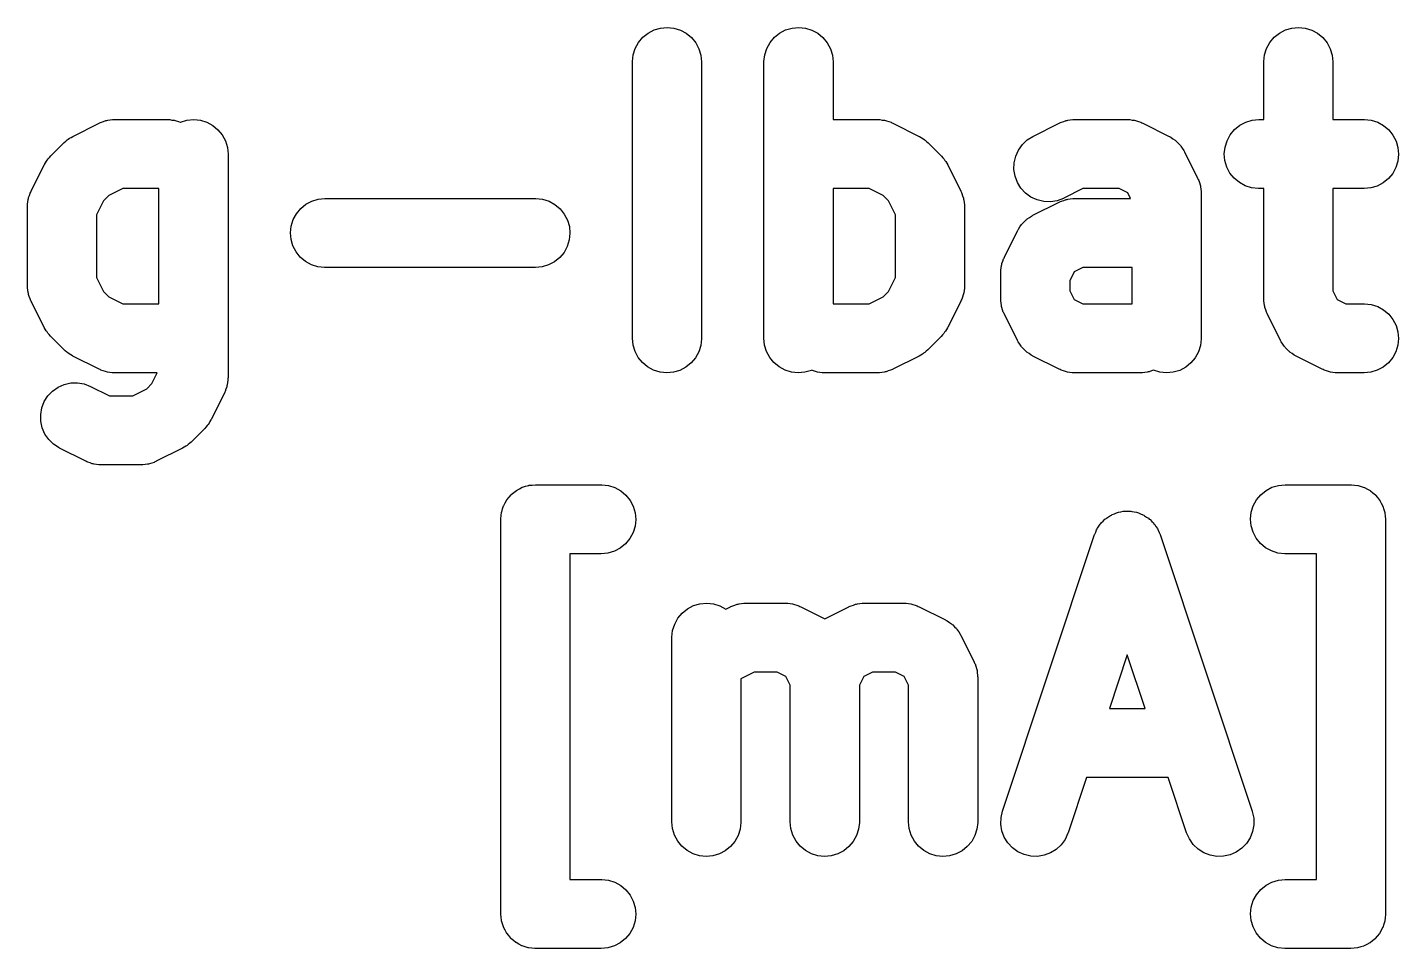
# Model space of a CAD drawing. Extents: x 70.9 to 138.2, y -84.2 to -19.9.
# Drawn here: x 91.88 to 96.844, y -48.036 to -44.702 of the extents above; entities that cross this region are included whole.
import ezdxf

# ---------------------------------------------------------------- set-up
doc = ezdxf.new("R2010")
doc.units = 0
doc.layers.add('BLACK', color=7, linetype='CONTINUOUS')

msp = doc.modelspace()

# ---------------------------------------------------------------- linework, layer by layer
at = {"layer": 'BLACK', "linetype": 'CONTINUOUS'}
for p, q in [((94.1078, -44.7381), (94.1268, -44.7228)), ((94.1268, -44.7228), (94.1484, -44.7115)), ((94.1484, -44.7115), (94.1718, -44.7046)), ((94.1718, -44.7046), (94.1961, -44.7024)), ((94.1961, -44.7024), (94.2204, -44.7049)), ((94.2204, -44.7049), (94.2437, -44.7121)), ((94.2437, -44.7121), (94.2651, -44.7237)), ((94.2651, -44.7237), (94.2839, -44.7393)), ((94.584, -44.7381), (94.603, -44.7228)), ((94.603, -44.7228), (94.6246, -44.7115)), ((94.6246, -44.7115), (94.648, -44.7046)), ((94.648, -44.7046), (94.6723, -44.7024)), ((94.6723, -44.7024), (94.6966, -44.7049)), ((94.6966, -44.7049), (94.7199, -44.7121)), ((94.7199, -44.7121), (94.7413, -44.7237)), ((94.7413, -44.7237), (94.7601, -44.7393)), ((96.3935, -44.7381), (96.4125, -44.7228)), ((96.4125, -44.7228), (96.4341, -44.7115)), ((96.4341, -44.7115), (96.4575, -44.7046)), ((96.4575, -44.7046), (96.4818, -44.7024)), ((96.4818, -44.7024), (96.5061, -44.7049)), ((96.5061, -44.7049), (96.5294, -44.7121)), ((96.5294, -44.7121), (96.5509, -44.7237)), ((96.5509, -44.7237), (96.5696, -44.7393)), ((94.0803, -44.7781), (94.0921, -44.7568)), ((94.0921, -44.7568), (94.1078, -44.7381)), ((94.2839, -44.7393), (94.2994, -44.7582)), ((94.2994, -44.7582), (94.3108, -44.7797)), ((94.5565, -44.7781), (94.5683, -44.7568)), ((94.5683, -44.7568), (94.584, -44.7381)), ((94.7601, -44.7393), (94.7755, -44.7582)), ((94.7755, -44.7582), (94.787, -44.7797)), ((96.3661, -44.7781), (96.3778, -44.7568)), ((96.3778, -44.7568), (96.3935, -44.7381)), ((96.5696, -44.7393), (96.5851, -44.7582)), ((96.5851, -44.7582), (96.5965, -44.7797)), ((94.0702, -44.8274), (94.0703, -44.8256)), ((94.0703, -44.8256), (94.073, -44.8014)), ((94.073, -44.8014), (94.0803, -44.7781)), ((94.3108, -44.7797), (94.3179, -44.8031)), ((94.3179, -44.8031), (94.3202, -44.8274)), ((94.5464, -44.8256), (94.5492, -44.8014)), ((94.5464, -44.8274), (94.5464, -44.8256)), ((94.5492, -44.8014), (94.5565, -44.7781)), ((94.787, -44.7797), (94.794, -44.8031)), ((94.794, -44.8031), (94.7964, -44.8274)), ((96.356, -44.8256), (96.3587, -44.8014)), ((96.356, -44.8274), (96.356, -44.8256)), ((96.3587, -44.8014), (96.3661, -44.7781)), ((96.5965, -44.7797), (96.6036, -44.8031)), ((96.6036, -44.8031), (96.606, -44.8274)), ((94.0702, -45.8274), (94.0702, -44.8274)), ((94.3202, -44.8274), (94.3202, -45.8274)), ((94.5464, -45.8274), (94.5464, -44.8274)), ((94.7964, -44.8274), (94.7964, -45.0357)), ((96.356, -45.0357), (96.356, -44.8274)), ((96.606, -44.8274), (96.606, -45.0357)), ((92.0441, -45.0965), (92.1393, -45.0489)), ((92.1393, -45.0489), (92.1409, -45.0481)), ((92.1409, -45.0481), (92.1444, -45.0469)), ((92.1444, -45.0469), (92.1476, -45.0451)), ((92.1476, -45.0451), (92.1558, -45.0427)), ((92.1558, -45.0427), (92.1638, -45.0397)), ((92.1638, -45.0397), (92.1674, -45.0392)), ((92.1674, -45.0392), (92.171, -45.0381)), ((92.171, -45.0381), (92.1795, -45.0373)), ((92.1795, -45.0373), (92.1879, -45.0359)), ((92.1879, -45.0359), (92.1916, -45.0361)), ((92.1916, -45.0361), (92.1952, -45.0357)), ((92.1952, -45.0357), (92.3857, -45.0357)), ((92.3857, -45.0357), (92.3875, -45.0357)), ((92.3875, -45.0357), (92.3911, -45.0361)), ((92.3911, -45.0361), (92.3948, -45.036)), ((92.3948, -45.036), (92.4032, -45.0375)), ((92.4032, -45.0375), (92.4117, -45.0384)), ((92.4117, -45.0384), (92.4152, -45.0396)), ((92.4152, -45.0396), (92.4188, -45.0402)), ((92.4188, -45.0402), (92.4268, -45.0432)), ((92.4268, -45.0432), (92.4332, -45.0453)), ((92.4332, -45.0453), (92.4341, -45.0448)), ((92.4341, -45.0448), (92.4575, -45.0379)), ((92.4575, -45.0379), (92.4818, -45.0357)), ((92.4818, -45.0357), (92.5061, -45.0383)), ((92.5061, -45.0383), (92.5294, -45.0455)), ((92.5294, -45.0455), (92.5509, -45.0571)), ((92.5509, -45.0571), (92.5696, -45.0726)), ((92.5696, -45.0726), (92.5851, -45.0915)), ((94.7964, -45.0357), (94.9571, -45.0357)), ((94.9571, -45.0357), (94.9589, -45.0357)), ((94.9589, -45.0357), (94.9625, -45.0361)), ((94.9625, -45.0361), (94.9662, -45.036)), ((94.9662, -45.036), (94.9746, -45.0375)), ((94.9746, -45.0375), (94.9831, -45.0384)), ((94.9831, -45.0384), (94.9866, -45.0396)), ((94.9866, -45.0396), (94.9903, -45.0402)), ((94.9903, -45.0402), (94.9982, -45.0432)), ((94.9982, -45.0432), (95.0064, -45.0458)), ((95.0064, -45.0458), (95.0096, -45.0476)), ((95.0096, -45.0476), (95.013, -45.0489)), ((95.013, -45.0489), (95.1083, -45.0965)), ((95.5203, -45.0965), (95.6155, -45.0489)), ((95.6155, -45.0489), (95.6171, -45.0481)), ((95.6171, -45.0481), (95.6205, -45.0469)), ((95.6205, -45.0469), (95.6238, -45.0451)), ((95.6238, -45.0451), (95.632, -45.0427)), ((95.632, -45.0427), (95.64, -45.0397)), ((95.64, -45.0397), (95.6436, -45.0392)), ((95.6436, -45.0392), (95.6471, -45.0381)), ((95.6471, -45.0381), (95.6556, -45.0373)), ((95.6556, -45.0373), (95.6641, -45.0359)), ((95.6641, -45.0359), (95.6678, -45.0361)), ((95.6678, -45.0361), (95.6714, -45.0357)), ((95.6714, -45.0357), (95.8619, -45.0357)), ((95.8619, -45.0357), (95.8636, -45.0357)), ((95.8636, -45.0357), (95.8673, -45.0361)), ((95.8673, -45.0361), (95.871, -45.036)), ((95.871, -45.036), (95.8794, -45.0375)), ((95.8794, -45.0375), (95.8879, -45.0384)), ((95.8879, -45.0384), (95.8914, -45.0396)), ((95.8914, -45.0396), (95.895, -45.0402)), ((95.895, -45.0402), (95.903, -45.0432)), ((95.903, -45.0432), (95.9111, -45.0458)), ((95.9111, -45.0458), (95.9144, -45.0476)), ((95.9144, -45.0476), (95.9178, -45.0489)), ((95.9178, -45.0489), (96.013, -45.0965)), ((96.2345, -45.0908), (96.25, -45.072)), ((96.25, -45.072), (96.2689, -45.0566)), ((96.2689, -45.0566), (96.2905, -45.0451)), ((96.2905, -45.0451), (96.3138, -45.0381)), ((96.3138, -45.0381), (96.3381, -45.0357)), ((96.3381, -45.0357), (96.356, -45.0357)), ((96.606, -45.0357), (96.719, -45.0357)), ((96.719, -45.0357), (96.7208, -45.0357)), ((96.7208, -45.0357), (96.745, -45.0384)), ((96.745, -45.0384), (96.7683, -45.0458)), ((96.7683, -45.0458), (96.7897, -45.0576)), ((96.7897, -45.0576), (96.8084, -45.0733)), ((96.8084, -45.0733), (96.8236, -45.0923)), ((91.964, -45.1676), (92.0116, -45.1199)), ((92.0116, -45.1199), (92.0129, -45.1187)), ((92.0129, -45.1187), (92.0183, -45.1143)), ((92.0183, -45.1143), (92.0234, -45.1095)), ((92.0234, -45.1095), (92.0279, -45.1067)), ((92.0279, -45.1067), (92.0319, -45.1035)), ((92.0319, -45.1035), (92.0382, -45.1003)), ((92.0382, -45.1003), (92.0441, -45.0965)), ((92.5851, -45.0915), (92.5965, -45.1131)), ((92.5965, -45.1131), (92.6036, -45.1364)), ((95.1083, -45.0965), (95.1098, -45.0973)), ((95.1098, -45.0973), (95.1157, -45.1011)), ((95.1157, -45.1011), (95.1219, -45.1045)), ((95.1219, -45.1045), (95.1259, -45.1078)), ((95.1259, -45.1078), (95.1303, -45.1106)), ((95.1303, -45.1106), (95.1353, -45.1155)), ((95.1353, -45.1155), (95.1408, -45.1199)), ((95.1408, -45.1199), (95.1884, -45.1676)), ((95.4819, -45.1263), (95.4996, -45.1095)), ((95.4996, -45.1095), (95.5203, -45.0965)), ((96.013, -45.0965), (96.0146, -45.0973)), ((96.0146, -45.0973), (96.0169, -45.0988)), ((96.0169, -45.0988), (96.0193, -45.0999)), ((96.0193, -45.0999), (96.0271, -45.1054)), ((96.0271, -45.1054), (96.0351, -45.1106)), ((96.0351, -45.1106), (96.037, -45.1125)), ((96.037, -45.1125), (96.0392, -45.114)), ((96.0392, -45.114), (96.0457, -45.121)), ((96.0457, -45.121), (96.0526, -45.1276)), ((96.2156, -45.1356), (96.2229, -45.1123)), ((96.2229, -45.1123), (96.2345, -45.0908)), ((96.8236, -45.0923), (96.8349, -45.1139)), ((96.8349, -45.1139), (96.8418, -45.1373)), ((91.9546, -45.178), (91.9595, -45.173)), ((91.9595, -45.173), (91.964, -45.1676)), ((92.6036, -45.1364), (92.606, -45.1607)), ((92.606, -45.1607), (92.606, -45.9702)), ((95.1884, -45.1676), (95.1896, -45.1688)), ((95.1896, -45.1688), (95.194, -45.1743)), ((95.4522, -45.1922), (95.4577, -45.1684)), ((95.4577, -45.1684), (95.4678, -45.1461)), ((95.4678, -45.1461), (95.4819, -45.1263)), ((96.0526, -45.1276), (96.0541, -45.1298)), ((96.0541, -45.1298), (96.056, -45.1318)), ((96.056, -45.1318), (96.061, -45.1398)), ((96.061, -45.1398), (96.0664, -45.1477)), ((96.0664, -45.1477), (96.0675, -45.1501)), ((96.0675, -45.1501), (96.0689, -45.1524)), ((96.0689, -45.1524), (96.1166, -45.2477)), ((96.2131, -45.1598), (96.2156, -45.1356)), ((96.2153, -45.1841), (96.2131, -45.1598)), ((96.844, -45.1616), (96.8415, -45.1858)), ((96.8418, -45.1373), (96.844, -45.1616)), ((91.893, -45.2953), (91.9406, -45.2001)), ((91.9406, -45.2001), (91.9414, -45.1985)), ((91.9414, -45.1985), (91.9452, -45.1926)), ((91.9452, -45.1926), (91.9485, -45.1864)), ((91.9485, -45.1864), (91.9518, -45.1824)), ((91.9518, -45.1824), (91.9546, -45.178)), ((95.194, -45.1743), (95.1988, -45.1794)), ((95.1988, -45.1794), (95.2016, -45.1838)), ((95.2016, -45.1838), (95.2048, -45.1879)), ((95.2048, -45.1879), (95.2081, -45.1941)), ((95.2081, -45.1941), (95.2118, -45.2)), ((95.2118, -45.2), (95.2594, -45.2953)), ((95.4515, -45.2165), (95.4522, -45.1922)), ((95.4554, -45.2406), (95.4515, -45.2165)), ((96.2222, -45.2075), (96.2153, -45.1841)), ((96.2335, -45.2292), (96.2222, -45.2075)), ((96.8343, -45.2092), (96.8227, -45.2306)), ((96.8415, -45.1858), (96.8343, -45.2092)), ((95.464, -45.2635), (95.4554, -45.2406)), ((95.4768, -45.2842), (95.464, -45.2635)), ((96.1166, -45.2477), (96.1173, -45.2492)), ((96.1173, -45.2492), (96.1186, -45.2527)), ((96.1186, -45.2527), (96.1203, -45.2559)), ((96.1203, -45.2559), (96.1228, -45.2641)), ((96.1228, -45.2641), (96.1257, -45.2721)), ((96.1257, -45.2721), (96.1263, -45.2758)), ((96.2488, -45.2482), (96.2335, -45.2292)), ((96.2675, -45.2639), (96.2488, -45.2482)), ((96.2889, -45.2756), (96.2675, -45.2639)), ((96.7882, -45.2648), (96.7667, -45.2763)), ((96.8071, -45.2494), (96.7882, -45.2648)), ((96.8227, -45.2306), (96.8071, -45.2494)), ((91.8825, -45.3252), (91.8836, -45.3217)), ((91.8836, -45.3217), (91.8842, -45.3181)), ((91.8842, -45.3181), (91.8873, -45.3101)), ((91.8873, -45.3101), (91.8899, -45.3019)), ((91.8899, -45.3019), (91.8916, -45.2987)), ((91.8916, -45.2987), (91.893, -45.2953)), ((92.174, -45.3111), (92.1551, -45.33)), ((92.2247, -45.2857), (92.174, -45.3111)), ((92.356, -45.2857), (92.2247, -45.2857)), ((92.356, -45.7024), (92.356, -45.2857)), ((92.9329, -45.3238), (92.9571, -45.3214)), ((92.9571, -45.3214), (93.719, -45.3214)), ((93.719, -45.3214), (93.7208, -45.3214)), ((93.7208, -45.3214), (93.745, -45.3242)), ((94.7964, -45.2857), (94.7964, -45.7024)), ((94.9276, -45.2857), (94.7964, -45.2857)), ((94.9783, -45.3111), (94.9276, -45.2857)), ((94.9973, -45.33), (94.9783, -45.3111)), ((95.2594, -45.2953), (95.2602, -45.2969)), ((95.2602, -45.2969), (95.2615, -45.3003)), ((95.2615, -45.3003), (95.2632, -45.3036)), ((95.2632, -45.3036), (95.2657, -45.3117)), ((95.2657, -45.3117), (95.2686, -45.3198)), ((95.2686, -45.3198), (95.2692, -45.3234)), ((95.4935, -45.302), (95.4768, -45.2842)), ((95.5132, -45.3163), (95.4935, -45.302)), ((95.5354, -45.3265), (95.5132, -45.3163)), ((95.6305, -45.3209), (95.6076, -45.3293)), ((95.6321, -45.3201), (95.6305, -45.3209)), ((95.7009, -45.2857), (95.6321, -45.3201)), ((95.6471, -45.3238), (95.6556, -45.323)), ((95.6556, -45.323), (95.6641, -45.3216)), ((95.6641, -45.3216), (95.6678, -45.3218)), ((95.6678, -45.3218), (95.6714, -45.3214)), ((95.6714, -45.3214), (95.8739, -45.3214)), ((95.8324, -45.2857), (95.7009, -45.2857)), ((95.864, -45.3015), (95.8324, -45.2857)), ((95.8739, -45.3214), (95.864, -45.3015)), ((96.1263, -45.2758), (96.1274, -45.2793)), ((96.1274, -45.2793), (96.1282, -45.2878)), ((96.1282, -45.2878), (96.1295, -45.2962)), ((96.1295, -45.2962), (96.1294, -45.2999)), ((96.1294, -45.2999), (96.1298, -45.3036)), ((96.1298, -45.3036), (96.1298, -45.8274)), ((96.3121, -45.283), (96.2889, -45.2756)), ((96.3363, -45.2857), (96.3121, -45.283)), ((96.3381, -45.2857), (96.3363, -45.2857)), ((96.356, -45.2857), (96.3381, -45.2857)), ((96.356, -45.6845), (96.356, -45.2857)), ((96.719, -45.2857), (96.606, -45.2857)), ((96.606, -45.2857), (96.606, -45.655)), ((96.7433, -45.2833), (96.719, -45.2857)), ((96.7667, -45.2763), (96.7433, -45.2833)), ((91.8798, -45.3494), (91.8802, -45.3458)), ((91.8798, -45.3512), (91.8798, -45.3494)), ((91.8798, -45.6369), (91.8798, -45.3512)), ((91.8801, -45.3421), (91.8815, -45.3337)), ((91.8802, -45.3458), (91.8801, -45.3421)), ((91.8815, -45.3337), (91.8825, -45.3252)), ((92.1551, -45.33), (92.1298, -45.3807)), ((92.8535, -45.3765), (92.8691, -45.3577)), ((92.8691, -45.3577), (92.888, -45.3423)), ((92.888, -45.3423), (92.9095, -45.3309)), ((92.9095, -45.3309), (92.9329, -45.3238)), ((93.745, -45.3242), (93.7683, -45.3315)), ((93.7683, -45.3315), (93.7897, -45.3433)), ((93.7897, -45.3433), (93.8084, -45.359)), ((93.8084, -45.359), (93.8236, -45.378)), ((95.0226, -45.3807), (94.9973, -45.33)), ((95.2692, -45.3234), (95.2702, -45.3269)), ((95.2702, -45.3269), (95.2711, -45.3354)), ((95.2711, -45.3354), (95.2724, -45.3439)), ((95.2724, -45.3439), (95.2723, -45.3475)), ((95.2723, -45.3475), (95.2726, -45.3512)), ((95.2726, -45.3512), (95.2726, -45.6369)), ((95.5203, -45.3822), (95.6155, -45.3346)), ((95.5592, -45.3322), (95.5354, -45.3265)), ((95.5835, -45.3331), (95.5592, -45.3322)), ((95.6076, -45.3293), (95.5835, -45.3331)), ((95.6155, -45.3346), (95.6171, -45.3339)), ((95.6171, -45.3339), (95.6205, -45.3326)), ((95.6205, -45.3326), (95.6238, -45.3309)), ((95.6238, -45.3309), (95.632, -45.3284)), ((95.632, -45.3284), (95.64, -45.3254)), ((95.64, -45.3254), (95.6436, -45.3249)), ((95.6436, -45.3249), (95.6471, -45.3238)), ((92.1298, -45.3807), (92.1298, -45.6074)), ((92.8321, -45.4456), (92.8347, -45.4213)), ((92.8347, -45.4213), (92.8419, -45.398)), ((92.8419, -45.398), (92.8535, -45.3765)), ((93.8236, -45.378), (93.8349, -45.3996)), ((93.8349, -45.3996), (93.8418, -45.423)), ((95.0226, -45.6074), (95.0226, -45.3807)), ((95.4733, -45.4241), (95.4785, -45.4161)), ((95.4785, -45.4161), (95.4803, -45.4142)), ((95.4803, -45.4142), (95.4819, -45.412)), ((95.4819, -45.412), (95.4888, -45.4054)), ((95.4888, -45.4054), (95.4954, -45.3986)), ((95.4954, -45.3986), (95.4977, -45.3971)), ((95.4977, -45.3971), (95.4996, -45.3952)), ((95.4996, -45.3952), (95.5077, -45.3902)), ((95.5077, -45.3902), (95.5155, -45.3848)), ((95.5155, -45.3848), (95.518, -45.3837)), ((95.518, -45.3837), (95.5203, -45.3822)), ((92.8344, -45.4699), (92.8321, -45.4456)), ((92.8412, -45.4933), (92.8344, -45.4699)), ((93.8415, -45.4716), (93.8343, -45.4949)), ((93.844, -45.4473), (93.8415, -45.4716)), ((93.8418, -45.423), (93.844, -45.4473)), ((95.4168, -45.5334), (95.4644, -45.4381)), ((95.4644, -45.4381), (95.4652, -45.4366)), ((95.4652, -45.4366), (95.4666, -45.4343)), ((95.4666, -45.4343), (95.4678, -45.4319)), ((95.4678, -45.4319), (95.4733, -45.4241)), ((92.8525, -45.5149), (92.8412, -45.4933)), ((92.8678, -45.5339), (92.8525, -45.5149)), ((93.8227, -45.5163), (93.8071, -45.5351)), ((93.8343, -45.4949), (93.8227, -45.5163)), ((92.8865, -45.5496), (92.8678, -45.5339)), ((92.9079, -45.5613), (92.8865, -45.5496)), ((92.9312, -45.5687), (92.9079, -45.5613)), ((92.9554, -45.5714), (92.9312, -45.5687)), ((93.7433, -45.569), (93.719, -45.5714)), ((93.7667, -45.562), (93.7433, -45.569)), ((93.7882, -45.5505), (93.7667, -45.562)), ((93.8071, -45.5351), (93.7882, -45.5505)), ((95.4054, -45.5718), (95.4063, -45.5633)), ((95.4063, -45.5633), (95.4074, -45.5598)), ((95.4074, -45.5598), (95.408, -45.5562)), ((95.408, -45.5562), (95.4111, -45.5482)), ((95.4111, -45.5482), (95.4137, -45.54)), ((95.4137, -45.54), (95.4155, -45.5368)), ((95.4155, -45.5368), (95.4168, -45.5334)), ((92.1298, -45.6074), (92.1551, -45.6581)), ((92.9571, -45.5714), (92.9554, -45.5714)), ((93.719, -45.5714), (92.9571, -45.5714)), ((94.9973, -45.6581), (95.0226, -45.6074)), ((95.4036, -45.5875), (95.404, -45.5839)), ((95.4036, -45.5893), (95.4036, -45.5875)), ((95.4036, -45.6845), (95.4036, -45.5893)), ((95.4039, -45.5802), (95.4054, -45.5718)), ((95.404, -45.5839), (95.4039, -45.5802)), ((95.6694, -45.5872), (95.6536, -45.6188)), ((95.6536, -45.6188), (95.6536, -45.655)), ((95.7009, -45.5714), (95.6694, -45.5872)), ((95.8798, -45.5714), (95.7009, -45.5714)), ((95.8798, -45.7024), (95.8798, -45.5714)), ((91.8801, -45.6406), (91.8798, -45.6369)), ((91.88, -45.6442), (91.8801, -45.6406)), ((91.8813, -45.6527), (91.88, -45.6442)), ((91.8821, -45.6612), (91.8813, -45.6527)), ((91.8832, -45.6647), (91.8821, -45.6612)), ((91.8838, -45.6683), (91.8832, -45.6647)), ((91.8867, -45.6764), (91.8838, -45.6683)), ((92.1551, -45.6581), (92.174, -45.677)), ((94.9783, -45.677), (94.9973, -45.6581)), ((95.2682, -45.67), (95.2651, -45.678)), ((95.2688, -45.6664), (95.2682, -45.67)), ((95.2699, -45.6629), (95.2688, -45.6664)), ((95.2708, -45.6544), (95.2699, -45.6629)), ((95.2723, -45.646), (95.2708, -45.6544)), ((95.2726, -45.6386), (95.2722, -45.6423)), ((95.2722, -45.6423), (95.2723, -45.646)), ((95.2726, -45.6369), (95.2726, -45.6386)), ((95.6536, -45.655), (95.6694, -45.6866)), ((96.606, -45.655), (96.6217, -45.6866)), ((91.8892, -45.6845), (91.8867, -45.6764)), ((91.8909, -45.6878), (91.8892, -45.6845)), ((91.8922, -45.6912), (91.8909, -45.6878)), ((91.893, -45.6928), (91.8922, -45.6912)), ((91.9406, -45.788), (91.893, -45.6928)), ((92.174, -45.677), (92.2247, -45.7024)), ((92.2247, -45.7024), (92.356, -45.7024)), ((94.7964, -45.7024), (94.9276, -45.7024)), ((94.9276, -45.7024), (94.9783, -45.677)), ((95.2594, -45.6928), (95.2118, -45.788)), ((95.2607, -45.6894), (95.2594, -45.6928)), ((95.2625, -45.6861), (95.2607, -45.6894)), ((95.2651, -45.678), (95.2625, -45.6861)), ((95.4039, -45.6882), (95.4036, -45.6845)), ((95.4038, -45.6919), (95.4039, -45.6882)), ((95.4051, -45.7003), (95.4038, -45.6919)), ((95.406, -45.7088), (95.4051, -45.7003)), ((95.407, -45.7123), (95.406, -45.7088)), ((95.4076, -45.716), (95.407, -45.7123)), ((95.4105, -45.724), (95.4076, -45.716)), ((95.6694, -45.6866), (95.7009, -45.7024)), ((95.7009, -45.7024), (95.8798, -45.7024)), ((96.3563, -45.6882), (96.356, -45.6845)), ((96.3562, -45.6919), (96.3563, -45.6882)), ((96.3575, -45.7003), (96.3562, -45.6919)), ((96.3583, -45.7088), (96.3575, -45.7003)), ((96.3594, -45.7123), (96.3583, -45.7088)), ((96.36, -45.716), (96.3594, -45.7123)), ((96.3629, -45.724), (96.36, -45.716)), ((96.6217, -45.6866), (96.6533, -45.7024)), ((96.6533, -45.7024), (96.719, -45.7024)), ((96.719, -45.7024), (96.7208, -45.7024)), ((96.7208, -45.7024), (96.745, -45.7051)), ((96.745, -45.7051), (96.7683, -45.7125)), ((96.7683, -45.7125), (96.7897, -45.7242)), ((95.413, -45.7322), (95.4105, -45.724)), ((95.4147, -45.7354), (95.413, -45.7322)), ((95.416, -45.7389), (95.4147, -45.7354)), ((95.4168, -45.7404), (95.416, -45.7389)), ((95.4644, -45.8357), (95.4168, -45.7404)), ((96.3654, -45.7322), (96.3629, -45.724)), ((96.3671, -45.7354), (96.3654, -45.7322)), ((96.3684, -45.7389), (96.3671, -45.7354)), ((96.3691, -45.7404), (96.3684, -45.7389)), ((96.4168, -45.8357), (96.3691, -45.7404)), ((96.7897, -45.7242), (96.8084, -45.7399)), ((96.8084, -45.7399), (96.8236, -45.7589)), ((96.8236, -45.7589), (96.8349, -45.7806)), ((91.9443, -45.794), (91.9406, -45.788)), ((91.9475, -45.8002), (91.9443, -45.794)), ((91.9508, -45.8043), (91.9475, -45.8002)), ((91.9536, -45.8087), (91.9508, -45.8043)), ((91.9584, -45.8138), (91.9536, -45.8087)), ((91.9628, -45.8193), (91.9584, -45.8138)), ((91.964, -45.8205), (91.9628, -45.8193)), ((95.1928, -45.8151), (95.1884, -45.8205)), ((95.1977, -45.8101), (95.1928, -45.8151)), ((95.2006, -45.8057), (95.1977, -45.8101)), ((95.2039, -45.8017), (95.2006, -45.8057)), ((95.2072, -45.7955), (95.2039, -45.8017)), ((95.211, -45.7896), (95.2072, -45.7955)), ((95.2118, -45.788), (95.211, -45.7896)), ((96.8349, -45.7806), (96.8418, -45.804)), ((96.8418, -45.804), (96.844, -45.8283)), ((92.0116, -45.8681), (91.964, -45.8205)), ((92.017, -45.8726), (92.0116, -45.8681)), ((94.0726, -45.8517), (94.0702, -45.8274)), ((94.0797, -45.875), (94.0726, -45.8517)), ((94.3175, -45.8534), (94.3101, -45.8766)), ((94.3202, -45.8291), (94.3175, -45.8534)), ((94.3202, -45.8274), (94.3202, -45.8291)), ((94.5488, -45.8517), (94.5464, -45.8274)), ((94.5559, -45.875), (94.5488, -45.8517)), ((95.1408, -45.8681), (95.1395, -45.8694)), ((95.1884, -45.8205), (95.1408, -45.8681)), ((95.4658, -45.8379), (95.4644, -45.8357)), ((95.4669, -45.8404), (95.4658, -45.8379)), ((95.4723, -45.8483), (95.4669, -45.8404)), ((95.4774, -45.8563), (95.4723, -45.8483)), ((95.4792, -45.8583), (95.4774, -45.8563)), ((95.4808, -45.8605), (95.4792, -45.8583)), ((95.4876, -45.8671), (95.4808, -45.8605)), ((95.4941, -45.874), (95.4876, -45.8671)), ((96.127, -45.8534), (96.1197, -45.8766)), ((96.1297, -45.8291), (96.127, -45.8534)), ((96.1298, -45.8274), (96.1297, -45.8291)), ((96.4182, -45.8379), (96.4168, -45.8357)), ((96.4193, -45.8404), (96.4182, -45.8379)), ((96.4247, -45.8483), (96.4193, -45.8404)), ((96.4298, -45.8563), (96.4247, -45.8483)), ((96.4316, -45.8583), (96.4298, -45.8563)), ((96.4331, -45.8605), (96.4316, -45.8583)), ((96.44, -45.8671), (96.4331, -45.8605)), ((96.4465, -45.874), (96.44, -45.8671)), ((96.8415, -45.8525), (96.8343, -45.8758)), ((96.844, -45.8283), (96.8415, -45.8525)), ((92.0221, -45.8775), (92.017, -45.8726)), ((92.0264, -45.8803), (92.0221, -45.8775)), ((92.0305, -45.8836), (92.0264, -45.8803)), ((92.0366, -45.887), (92.0305, -45.8836)), ((92.0425, -45.8908), (92.0366, -45.887)), ((92.0441, -45.8916), (92.0425, -45.8908)), ((92.1393, -45.9392), (92.0441, -45.8916)), ((94.0911, -45.8966), (94.0797, -45.875)), ((94.1065, -45.9155), (94.0911, -45.8966)), ((94.1253, -45.931), (94.1065, -45.9155)), ((94.2827, -45.9167), (94.2637, -45.932)), ((94.2984, -45.898), (94.2827, -45.9167)), ((94.3101, -45.8766), (94.2984, -45.898)), ((94.5673, -45.8966), (94.5559, -45.875)), ((94.5827, -45.9155), (94.5673, -45.8966)), ((94.6015, -45.931), (94.5827, -45.9155)), ((95.1083, -45.8916), (95.013, -45.9392)), ((95.1142, -45.8878), (95.1083, -45.8916)), ((95.1205, -45.8846), (95.1142, -45.8878)), ((95.1245, -45.8813), (95.1205, -45.8846)), ((95.1289, -45.8786), (95.1245, -45.8813)), ((95.134, -45.8738), (95.1289, -45.8786)), ((95.1395, -45.8694), (95.134, -45.8738)), ((95.4963, -45.8756), (95.4941, -45.874)), ((95.4983, -45.8775), (95.4963, -45.8756)), ((95.5062, -45.8827), (95.4983, -45.8775)), ((95.514, -45.8882), (95.5062, -45.8827)), ((95.5165, -45.8893), (95.514, -45.8882)), ((95.5187, -45.8908), (95.5165, -45.8893)), ((95.5203, -45.8916), (95.5187, -45.8908)), ((95.6155, -45.9392), (95.5203, -45.8916)), ((96.0922, -45.9167), (96.0732, -45.932)), ((96.1079, -45.898), (96.0922, -45.9167)), ((96.1197, -45.8766), (96.1079, -45.898)), ((96.4487, -45.8756), (96.4465, -45.874)), ((96.4506, -45.8775), (96.4487, -45.8756)), ((96.4586, -45.8827), (96.4506, -45.8775)), ((96.4664, -45.8882), (96.4586, -45.8827)), ((96.4688, -45.8893), (96.4664, -45.8882)), ((96.4711, -45.8908), (96.4688, -45.8893)), ((96.4727, -45.8916), (96.4711, -45.8908)), ((96.5679, -45.9392), (96.4727, -45.8916)), ((96.8071, -45.9161), (96.7882, -45.9315)), ((96.8227, -45.8973), (96.8071, -45.9161)), ((96.8343, -45.8758), (96.8227, -45.8973)), ((92.1428, -45.9405), (92.1393, -45.9392)), ((92.146, -45.9423), (92.1428, -45.9405)), ((92.1541, -45.9449), (92.146, -45.9423)), ((92.1621, -45.9479), (92.1541, -45.9449)), ((92.1657, -45.9485), (92.1621, -45.9479)), ((92.1692, -45.9496), (92.1657, -45.9485)), ((92.1777, -45.9506), (92.1692, -45.9496)), ((92.1862, -45.952), (92.1777, -45.9506)), ((92.1898, -45.952), (92.1862, -45.952)), ((92.1935, -45.9524), (92.1898, -45.952)), ((92.1952, -45.9524), (92.1935, -45.9524)), ((92.3501, -45.9524), (92.1952, -45.9524)), ((92.3306, -45.9914), (92.3501, -45.9524)), ((94.1468, -45.9426), (94.1253, -45.931)), ((94.1701, -45.9498), (94.1468, -45.9426)), ((94.1944, -45.9524), (94.1701, -45.9498)), ((94.2187, -45.9502), (94.1944, -45.9524)), ((94.2421, -45.9433), (94.2187, -45.9502)), ((94.2637, -45.932), (94.2421, -45.9433)), ((94.623, -45.9426), (94.6015, -45.931)), ((94.6463, -45.9498), (94.623, -45.9426)), ((94.6706, -45.9524), (94.6463, -45.9498)), ((94.6949, -45.9502), (94.6706, -45.9524)), ((94.7183, -45.9433), (94.6949, -45.9502)), ((94.7191, -45.9428), (94.7183, -45.9433)), ((94.7256, -45.9449), (94.7191, -45.9428)), ((94.7335, -45.9479), (94.7256, -45.9449)), ((94.7372, -45.9485), (94.7335, -45.9479)), ((94.7407, -45.9496), (94.7372, -45.9485)), ((94.7492, -45.9506), (94.7407, -45.9496)), ((94.7576, -45.952), (94.7492, -45.9506)), ((94.7613, -45.952), (94.7576, -45.952)), ((94.7649, -45.9524), (94.7613, -45.952)), ((94.7667, -45.9524), (94.7649, -45.9524)), ((94.9571, -45.9524), (94.7667, -45.9524)), ((94.9608, -45.952), (94.9571, -45.9524)), ((94.9645, -45.9522), (94.9608, -45.952)), ((94.9729, -45.9508), (94.9645, -45.9522)), ((94.9814, -45.95), (94.9729, -45.9508)), ((94.9849, -45.9489), (94.9814, -45.95)), ((94.9886, -45.9484), (94.9849, -45.9489)), ((94.9966, -45.9454), (94.9886, -45.9484)), ((95.0048, -45.9429), (94.9966, -45.9454)), ((95.008, -45.9412), (95.0048, -45.9429)), ((95.0115, -45.94), (95.008, -45.9412)), ((95.013, -45.9392), (95.0115, -45.94)), ((95.619, -45.9405), (95.6155, -45.9392)), ((95.6222, -45.9423), (95.619, -45.9405)), ((95.6303, -45.9449), (95.6222, -45.9423)), ((95.6383, -45.9479), (95.6303, -45.9449)), ((95.6419, -45.9485), (95.6383, -45.9479)), ((95.6454, -45.9496), (95.6419, -45.9485)), ((95.6539, -45.9506), (95.6454, -45.9496)), ((95.6623, -45.952), (95.6539, -45.9506)), ((95.666, -45.952), (95.6623, -45.952)), ((95.6697, -45.9524), (95.666, -45.952)), ((95.6714, -45.9524), (95.6697, -45.9524)), ((95.9095, -45.9524), (95.6714, -45.9524)), ((95.9132, -45.952), (95.9095, -45.9524)), ((95.9169, -45.9522), (95.9132, -45.952)), ((95.9253, -45.9508), (95.9169, -45.9522)), ((95.9338, -45.95), (95.9253, -45.9508)), ((95.9373, -45.9489), (95.9338, -45.95)), ((95.941, -45.9484), (95.9373, -45.9489)), ((95.949, -45.9454), (95.941, -45.9484)), ((95.9572, -45.9429), (95.949, -45.9454)), ((95.9796, -45.9498), (95.9572, -45.9429)), ((95.9572, -45.9429), (95.9572, -45.9429)), ((96.0039, -45.9524), (95.9796, -45.9498)), ((96.0282, -45.9502), (96.0039, -45.9524)), ((96.0516, -45.9433), (96.0282, -45.9502)), ((96.0732, -45.932), (96.0516, -45.9433)), ((96.5713, -45.9405), (96.5679, -45.9392)), ((96.5746, -45.9423), (96.5713, -45.9405)), ((96.5827, -45.9449), (96.5746, -45.9423)), ((96.5907, -45.9479), (96.5827, -45.9449)), ((96.5943, -45.9485), (96.5907, -45.9479)), ((96.5978, -45.9496), (96.5943, -45.9485)), ((96.6063, -45.9506), (96.5978, -45.9496)), ((96.6147, -45.952), (96.6063, -45.9506)), ((96.6184, -45.952), (96.6147, -45.952)), ((96.6221, -45.9524), (96.6184, -45.952)), ((96.6238, -45.9524), (96.6221, -45.9524)), ((96.719, -45.9524), (96.6238, -45.9524)), ((96.7433, -45.95), (96.719, -45.9524)), ((96.7667, -45.9429), (96.7433, -45.95)), ((96.7882, -45.9315), (96.7667, -45.9429)), ((91.971, -46.0182), (91.9909, -46.0042)), ((91.9909, -46.0042), (92.0133, -45.9944)), ((92.0133, -45.9944), (92.0371, -45.989)), ((92.0371, -45.989), (92.0615, -45.9884)), ((92.0615, -45.9884), (92.0855, -45.9926)), ((92.0855, -45.9926), (92.1083, -46.0013)), ((92.1083, -46.0013), (92.1771, -46.0357)), ((92.261, -46.0357), (92.3117, -46.0104)), ((92.3117, -46.0104), (92.3306, -45.9914)), ((92.5984, -46.0113), (92.5958, -46.0195)), ((92.6015, -46.0034), (92.5984, -46.0113)), ((92.6021, -45.9997), (92.6015, -46.0034)), ((92.6032, -45.9962), (92.6021, -45.9997)), ((92.6042, -45.9877), (92.6032, -45.9962)), ((92.6056, -45.9793), (92.6042, -45.9877)), ((92.6059, -45.972), (92.6055, -45.9756)), ((92.6055, -45.9756), (92.6056, -45.9793)), ((92.606, -45.9702), (92.6059, -45.972)), ((91.9321, -46.0791), (91.941, -46.0564)), ((91.941, -46.0564), (91.9541, -46.0359)), ((91.9541, -46.0359), (91.971, -46.0182)), ((92.1771, -46.0357), (92.261, -46.0357)), ((92.5928, -46.0261), (92.5451, -46.1214)), ((92.5941, -46.0227), (92.5928, -46.0261)), ((92.5958, -46.0195), (92.5941, -46.0227)), ((91.9278, -46.1031), (91.9321, -46.0791)), ((91.9282, -46.1275), (91.9278, -46.1031)), ((91.9334, -46.1514), (91.9282, -46.1275)), ((91.9431, -46.1738), (91.9334, -46.1514)), ((92.5217, -46.1539), (92.4741, -46.2015)), ((92.5262, -46.1484), (92.5217, -46.1539)), ((92.5311, -46.1434), (92.5262, -46.1484)), ((92.5339, -46.139), (92.5311, -46.1434)), ((92.5372, -46.135), (92.5339, -46.139)), ((92.5405, -46.1288), (92.5372, -46.135)), ((92.5443, -46.1229), (92.5405, -46.1288)), ((92.5451, -46.1214), (92.5443, -46.1229)), ((91.957, -46.1938), (91.9431, -46.1738)), ((91.9745, -46.2108), (91.957, -46.1938)), ((91.9949, -46.2241), (91.9745, -46.2108)), ((92.4579, -46.2147), (92.4538, -46.2179)), ((92.4623, -46.2119), (92.4579, -46.2147)), ((92.4674, -46.2071), (92.4623, -46.2119)), ((92.4729, -46.2027), (92.4674, -46.2071)), ((92.4741, -46.2015), (92.4729, -46.2027)), ((91.9965, -46.2249), (91.9949, -46.2241)), ((92.0917, -46.2725), (91.9965, -46.2249)), ((92.4416, -46.2249), (92.3464, -46.2725)), ((92.4476, -46.2212), (92.4416, -46.2249)), ((92.4538, -46.2179), (92.4476, -46.2212)), ((92.0952, -46.2738), (92.0917, -46.2725)), ((92.0984, -46.2756), (92.0952, -46.2738)), ((92.1065, -46.2782), (92.0984, -46.2756)), ((92.1145, -46.2812), (92.1065, -46.2782)), ((92.1181, -46.2819), (92.1145, -46.2812)), ((92.1216, -46.283), (92.1181, -46.2819)), ((92.1301, -46.2839), (92.1216, -46.283)), ((92.1385, -46.2854), (92.1301, -46.2839)), ((92.1422, -46.2853), (92.1385, -46.2854)), ((92.1459, -46.2857), (92.1422, -46.2853)), ((92.1476, -46.2857), (92.1459, -46.2857)), ((92.2905, -46.2857), (92.1476, -46.2857)), ((92.2941, -46.2854), (92.2905, -46.2857)), ((92.2978, -46.2855), (92.2941, -46.2854)), ((92.3063, -46.2842), (92.2978, -46.2855)), ((92.3148, -46.2833), (92.3063, -46.2842)), ((92.3183, -46.2823), (92.3148, -46.2833)), ((92.3219, -46.2817), (92.3183, -46.2823)), ((92.3299, -46.2788), (92.3219, -46.2817)), ((92.3381, -46.2763), (92.3299, -46.2788)), ((92.3414, -46.2746), (92.3381, -46.2763)), ((92.3448, -46.2733), (92.3414, -46.2746)), ((92.3464, -46.2725), (92.3448, -46.2733)), ((93.6722, -46.3662), (93.6836, -46.3629)), ((93.6836, -46.3629), (93.6948, -46.3595)), ((93.6948, -46.3595), (93.6952, -46.3595)), ((93.6952, -46.3595), (93.6956, -46.3594)), ((93.6956, -46.3594), (93.7074, -46.3583)), ((93.7074, -46.3583), (93.719, -46.3571)), ((93.719, -46.3571), (93.9571, -46.3571)), ((93.9571, -46.3571), (93.9589, -46.3572)), ((93.9589, -46.3572), (93.9831, -46.3599)), ((93.9831, -46.3599), (94.0064, -46.3672)), ((96.3857, -46.3666), (96.4091, -46.3595)), ((96.4091, -46.3595), (96.4333, -46.3571)), ((96.4333, -46.3571), (96.6714, -46.3571)), ((96.6714, -46.3571), (96.6723, -46.3571)), ((96.6723, -46.3571), (96.6723, -46.3571)), ((96.6723, -46.3571), (96.6723, -46.3571)), ((96.6723, -46.3571), (96.6732, -46.3572)), ((96.6732, -46.3572), (96.6848, -46.3585)), ((96.6848, -46.3585), (96.6966, -46.3597)), ((96.6966, -46.3597), (96.697, -46.3598)), ((96.697, -46.3598), (96.6974, -46.3599)), ((96.6974, -46.3599), (96.7086, -46.3634)), ((96.7086, -46.3634), (96.7199, -46.3669)), ((93.6098, -46.4226), (93.6154, -46.4122)), ((93.6154, -46.4122), (93.6157, -46.4119)), ((93.6157, -46.4119), (93.6159, -46.4115)), ((93.6159, -46.4115), (93.6235, -46.4025)), ((93.6235, -46.4025), (93.631, -46.3934)), ((93.631, -46.3934), (93.6313, -46.3932)), ((93.6313, -46.3932), (93.6316, -46.3928)), ((93.6316, -46.3928), (93.6408, -46.3854)), ((93.6408, -46.3854), (93.6499, -46.378)), ((93.6499, -46.378), (93.6503, -46.3778)), ((93.6503, -46.3778), (93.6506, -46.3775)), ((93.6506, -46.3775), (93.6611, -46.3721)), ((93.6611, -46.3721), (93.6714, -46.3666)), ((93.6714, -46.3666), (93.6718, -46.3664)), ((93.6718, -46.3664), (93.6722, -46.3662)), ((94.0064, -46.3672), (94.0278, -46.379)), ((94.0278, -46.379), (94.0465, -46.3947)), ((94.0465, -46.3947), (94.0617, -46.4137)), ((94.0617, -46.4137), (94.073, -46.4353)), ((96.3181, -46.4337), (96.3297, -46.4122)), ((96.3297, -46.4122), (96.3453, -46.3934)), ((96.3453, -46.3934), (96.3642, -46.378)), ((96.3642, -46.378), (96.3857, -46.3666)), ((96.7199, -46.3669), (96.7203, -46.3671)), ((96.7203, -46.3671), (96.7207, -46.3672)), ((96.7207, -46.3672), (96.731, -46.3729)), ((96.731, -46.3729), (96.7413, -46.3785)), ((96.7413, -46.3785), (96.7417, -46.3788)), ((96.7417, -46.3788), (96.742, -46.379)), ((96.742, -46.379), (96.7511, -46.3866)), ((96.7511, -46.3866), (96.7601, -46.3941)), ((96.7601, -46.3941), (96.7604, -46.3944)), ((96.7604, -46.3944), (96.7607, -46.3947)), ((96.7607, -46.3947), (96.7681, -46.4039)), ((96.7681, -46.4039), (96.7755, -46.413)), ((96.7755, -46.413), (96.7757, -46.4134)), ((96.7757, -46.4134), (96.776, -46.4137)), ((96.776, -46.4137), (96.7815, -46.4242)), ((93.5954, -46.4687), (93.5966, -46.457)), ((93.5966, -46.457), (93.5967, -46.4566)), ((93.5967, -46.4566), (93.5968, -46.4562)), ((93.5968, -46.4562), (93.6003, -46.445)), ((93.6003, -46.445), (93.6038, -46.4337)), ((93.6038, -46.4337), (93.604, -46.4333)), ((93.604, -46.4333), (93.6042, -46.4329)), ((93.6042, -46.4329), (93.6098, -46.4226)), ((94.073, -46.4353), (94.0799, -46.4587)), ((94.0799, -46.4587), (94.0821, -46.483)), ((95.8072, -46.465), (95.8153, -46.462)), ((95.8153, -46.462), (95.8232, -46.4585)), ((95.8232, -46.4585), (95.8267, -46.4577)), ((95.8267, -46.4577), (95.83, -46.4565)), ((95.83, -46.4565), (95.8386, -46.4551)), ((95.8386, -46.4551), (95.847, -46.4533)), ((95.847, -46.4533), (95.8506, -46.4532)), ((95.8506, -46.4532), (95.8541, -46.4526)), ((95.8541, -46.4526), (95.8628, -46.4529)), ((95.8628, -46.4529), (95.8714, -46.4527)), ((95.8714, -46.4527), (95.8749, -46.4534)), ((95.8749, -46.4534), (95.8785, -46.4535)), ((95.8785, -46.4535), (95.8869, -46.4555)), ((95.8869, -46.4555), (95.8954, -46.457)), ((95.8954, -46.457), (95.8988, -46.4583)), ((95.8988, -46.4583), (95.9023, -46.4591)), ((95.9023, -46.4591), (95.9101, -46.4627)), ((95.9101, -46.4627), (95.9182, -46.4658)), ((96.3083, -46.4813), (96.3109, -46.457)), ((96.3109, -46.457), (96.3181, -46.4337)), ((96.7815, -46.4242), (96.787, -46.4345)), ((96.787, -46.4345), (96.7871, -46.4349)), ((96.7871, -46.4349), (96.7873, -46.4353)), ((96.7873, -46.4353), (96.7907, -46.4467)), ((96.7907, -46.4467), (96.794, -46.4579)), ((96.794, -46.4579), (96.7941, -46.4583)), ((96.7941, -46.4583), (96.7942, -46.4587)), ((96.7942, -46.4587), (96.7953, -46.4705)), ((93.594, -46.4813), (93.5941, -46.4812)), ((93.594, -46.4821), (93.5941, -46.4813)), ((93.5941, -46.4813), (93.594, -46.4813)), ((93.594, -47.9107), (93.594, -46.4821)), ((93.5941, -46.4804), (93.5954, -46.4687)), ((93.5941, -46.4812), (93.5941, -46.4804)), ((94.0796, -46.5073), (94.0724, -46.5306)), ((94.0821, -46.483), (94.0796, -46.5073)), ((95.7526, -46.5173), (95.7541, -46.5141)), ((95.7541, -46.5141), (95.7592, -46.5071)), ((95.7592, -46.5071), (95.7639, -46.4998)), ((95.7639, -46.4998), (95.7664, -46.4972)), ((95.7664, -46.4972), (95.7685, -46.4943)), ((95.7685, -46.4943), (95.7748, -46.4885)), ((95.7748, -46.4885), (95.7808, -46.4822)), ((95.7808, -46.4822), (95.7838, -46.4802)), ((95.7838, -46.4802), (95.7864, -46.4778)), ((95.7864, -46.4778), (95.7938, -46.4732)), ((95.7938, -46.4732), (95.8009, -46.4683)), ((95.8009, -46.4683), (95.8041, -46.4669)), ((95.8041, -46.4669), (95.8072, -46.465)), ((95.9182, -46.4658), (95.9212, -46.4677)), ((95.9212, -46.4677), (95.9245, -46.4692)), ((95.9245, -46.4692), (95.9315, -46.4742)), ((95.9315, -46.4742), (95.9388, -46.4788)), ((95.9388, -46.4788), (95.9414, -46.4813)), ((95.9414, -46.4813), (95.9443, -46.4834)), ((95.9443, -46.4834), (95.9502, -46.4897)), ((95.9502, -46.4897), (95.9565, -46.4956)), ((95.9565, -46.4956), (95.9585, -46.4986)), ((95.9585, -46.4986), (95.961, -46.5012)), ((95.961, -46.5012), (95.9656, -46.5085)), ((95.9656, -46.5085), (95.9706, -46.5156)), ((96.3105, -46.5056), (96.3083, -46.4813)), ((96.3174, -46.529), (96.3105, -46.5056)), ((96.7953, -46.4705), (96.7964, -46.4821)), ((96.7964, -46.4821), (96.7964, -47.9107)), ((94.0608, -46.552), (94.0452, -46.5708)), ((94.0724, -46.5306), (94.0608, -46.552)), ((95.41, -47.5379), (95.7433, -46.5379)), ((95.7433, -46.5379), (95.7439, -46.5362)), ((95.7439, -46.5362), (95.7475, -46.5284)), ((95.7475, -46.5284), (95.7507, -46.5203)), ((95.7507, -46.5203), (95.7526, -46.5173)), ((95.9706, -46.5156), (95.972, -46.5188)), ((95.972, -46.5188), (95.9739, -46.5219)), ((95.9739, -46.5219), (95.977, -46.5299)), ((95.977, -46.5299), (95.9805, -46.5379)), ((95.9805, -46.5379), (96.3138, -47.5379)), ((96.3287, -46.5506), (96.3174, -46.529)), ((96.344, -46.5696), (96.3287, -46.5506)), ((93.9571, -46.6071), (93.844, -46.6071)), ((93.844, -46.6071), (93.844, -47.7857)), ((93.9814, -46.6048), (93.9571, -46.6071)), ((94.0048, -46.5977), (93.9814, -46.6048)), ((94.0263, -46.5863), (94.0048, -46.5977)), ((94.0452, -46.5708), (94.0263, -46.5863)), ((96.3627, -46.5853), (96.344, -46.5696)), ((96.3841, -46.597), (96.3627, -46.5853)), ((96.4073, -46.6044), (96.3841, -46.597)), ((96.4316, -46.6071), (96.4073, -46.6044)), ((96.4333, -46.6071), (96.4316, -46.6071)), ((96.5464, -46.6071), (96.4333, -46.6071)), ((96.5464, -47.7857), (96.5464, -46.6071)), ((94.2506, -46.8214), (94.2696, -46.8061)), ((94.2696, -46.8061), (94.2913, -46.7948)), ((94.2913, -46.7948), (94.3147, -46.7879)), ((94.3147, -46.7879), (94.339, -46.7857)), ((94.339, -46.7857), (94.3632, -46.7883)), ((94.3632, -46.7883), (94.3865, -46.7955)), ((94.3865, -46.7955), (94.408, -46.8071)), ((94.408, -46.8071), (94.4083, -46.8073)), ((94.4083, -46.8073), (94.425, -46.7989)), ((94.425, -46.7989), (94.4266, -46.7981)), ((94.4266, -46.7981), (94.4301, -46.7969)), ((94.4301, -46.7969), (94.4333, -46.7951)), ((94.4333, -46.7951), (94.4415, -46.7927)), ((94.4415, -46.7927), (94.4495, -46.7897)), ((94.4495, -46.7897), (94.4531, -46.7892)), ((94.4531, -46.7892), (94.4567, -46.7881)), ((94.4567, -46.7881), (94.4652, -46.7873)), ((94.4652, -46.7873), (94.4736, -46.7859)), ((94.4736, -46.7859), (94.4773, -46.7861)), ((94.4773, -46.7861), (94.481, -46.7857)), ((94.481, -46.7857), (94.6238, -46.7857)), ((94.6238, -46.7857), (94.6256, -46.7857)), ((94.6256, -46.7857), (94.6292, -46.7861)), ((94.6292, -46.7861), (94.6329, -46.786)), ((94.6329, -46.786), (94.6413, -46.7875)), ((94.6413, -46.7875), (94.6498, -46.7884)), ((94.6498, -46.7884), (94.6533, -46.7896)), ((94.6533, -46.7896), (94.6569, -46.7902)), ((94.6569, -46.7902), (94.6649, -46.7932)), ((94.6649, -46.7932), (94.6731, -46.7958)), ((94.6731, -46.7958), (94.6763, -46.7976)), ((94.6763, -46.7976), (94.6797, -46.7989)), ((94.6797, -46.7989), (94.7667, -46.8424)), ((94.7667, -46.8424), (94.8536, -46.7989)), ((94.8536, -46.7989), (94.8552, -46.7981)), ((94.8552, -46.7981), (94.8586, -46.7969)), ((94.8586, -46.7969), (94.8619, -46.7951)), ((94.8619, -46.7951), (94.8701, -46.7927)), ((94.8701, -46.7927), (94.8781, -46.7897)), ((94.8781, -46.7897), (94.8817, -46.7892)), ((94.8817, -46.7892), (94.8852, -46.7881)), ((94.8852, -46.7881), (94.8937, -46.7873)), ((94.8937, -46.7873), (94.9022, -46.7859)), ((94.9022, -46.7859), (94.9059, -46.7861)), ((94.9059, -46.7861), (94.9095, -46.7857)), ((94.9095, -46.7857), (95.0524, -46.7857)), ((95.0524, -46.7857), (95.0541, -46.7857)), ((95.0541, -46.7857), (95.0578, -46.7861)), ((95.0578, -46.7861), (95.0615, -46.786)), ((95.0615, -46.786), (95.0699, -46.7875)), ((95.0699, -46.7875), (95.0784, -46.7884)), ((95.0784, -46.7884), (95.0819, -46.7896)), ((95.0819, -46.7896), (95.0855, -46.7902)), ((95.0855, -46.7902), (95.0935, -46.7932)), ((95.0935, -46.7932), (95.1016, -46.7958)), ((95.1016, -46.7958), (95.1048, -46.7976)), ((95.1048, -46.7976), (95.1083, -46.7989)), ((95.1083, -46.7989), (95.2035, -46.8465)), ((94.2158, -46.8847), (94.2232, -46.8615)), ((94.2232, -46.8615), (94.235, -46.8401)), ((94.235, -46.8401), (94.2506, -46.8214)), ((95.2035, -46.8465), (95.2051, -46.8473)), ((95.2051, -46.8473), (95.2073, -46.8488)), ((95.2073, -46.8488), (95.2098, -46.8499)), ((95.2098, -46.8499), (95.2176, -46.8554)), ((95.2176, -46.8554), (95.2255, -46.8606)), ((95.2255, -46.8606), (95.2275, -46.8625)), ((94.2131, -46.909), (94.2158, -46.8847)), ((94.2131, -46.9107), (94.2131, -46.909)), ((94.2131, -47.5774), (94.2131, -46.9107)), ((95.2275, -46.8625), (95.2297, -46.864)), ((95.2297, -46.864), (95.2362, -46.871)), ((95.2362, -46.871), (95.243, -46.8776)), ((95.243, -46.8776), (95.2446, -46.8798)), ((95.2446, -46.8798), (95.2464, -46.8818)), ((95.2464, -46.8818), (95.2515, -46.8898)), ((95.2515, -46.8898), (95.2569, -46.8977)), ((95.2569, -46.8977), (95.258, -46.9001)), ((95.258, -46.9001), (95.2594, -46.9024)), ((95.2594, -46.9024), (95.307, -46.9977)), ((95.307, -46.9977), (95.3078, -46.9992)), ((95.3078, -46.9992), (95.3091, -47.0027)), ((95.3091, -47.0027), (95.3108, -47.0059)), ((95.3108, -47.0059), (95.3133, -47.0141)), ((95.8619, -46.9727), (95.7972, -47.1667)), ((95.9266, -47.1667), (95.8619, -46.9727)), ((94.5105, -47.0357), (94.4631, -47.0594)), ((94.4631, -47.0594), (94.4631, -47.5774)), ((94.5943, -47.0357), (94.5105, -47.0357)), ((94.6259, -47.0515), (94.5943, -47.0357)), ((94.6417, -47.0831), (94.6259, -47.0515)), ((94.9075, -47.0515), (94.8917, -47.0831)), ((94.939, -47.0357), (94.9075, -47.0515)), ((95.0229, -47.0357), (94.939, -47.0357)), ((95.0545, -47.0515), (95.0229, -47.0357)), ((95.0702, -47.0831), (95.0545, -47.0515)), ((95.3133, -47.0141), (95.3162, -47.0221)), ((95.3162, -47.0221), (95.3168, -47.0258)), ((95.3168, -47.0258), (95.3179, -47.0293)), ((95.3179, -47.0293), (95.3187, -47.0378)), ((95.3187, -47.0378), (95.32, -47.0462)), ((95.32, -47.0462), (95.3199, -47.0499)), ((95.3199, -47.0499), (95.3202, -47.0536)), ((95.3202, -47.0536), (95.3202, -47.5774)), ((94.6417, -47.5774), (94.6417, -47.0831)), ((94.8917, -47.0831), (94.8917, -47.5774)), ((95.0702, -47.5774), (95.0702, -47.0831)), ((95.7972, -47.1667), (95.9266, -47.1667)), ((95.7139, -47.4167), (95.6472, -47.6169)), ((96.0099, -47.4167), (95.7139, -47.4167)), ((96.0767, -47.6169), (96.0099, -47.4167)), ((95.4046, -47.5616), (95.41, -47.5379)), ((96.3138, -47.5379), (96.3144, -47.5395)), ((96.3144, -47.5395), (96.3194, -47.5634)), ((94.2155, -47.6017), (94.2131, -47.5774)), ((94.2225, -47.625), (94.2155, -47.6017)), ((94.4604, -47.6034), (94.453, -47.6266)), ((94.4631, -47.5791), (94.4604, -47.6034)), ((94.4631, -47.5774), (94.4631, -47.5791)), ((94.644, -47.6017), (94.6417, -47.5774)), ((94.6511, -47.625), (94.644, -47.6017)), ((94.8889, -47.6034), (94.8816, -47.6266)), ((94.8917, -47.5791), (94.8889, -47.6034)), ((94.8917, -47.5774), (94.8917, -47.5791)), ((95.0726, -47.6017), (95.0702, -47.5774)), ((95.0797, -47.625), (95.0726, -47.6017)), ((95.3175, -47.6034), (95.3101, -47.6266)), ((95.3202, -47.5791), (95.3175, -47.6034)), ((95.3202, -47.5774), (95.3202, -47.5791)), ((95.4039, -47.586), (95.4046, -47.5616)), ((95.4079, -47.6101), (95.4039, -47.586)), ((96.3198, -47.5878), (96.3154, -47.6118)), ((96.3194, -47.5634), (96.3198, -47.5878)), ((94.234, -47.6466), (94.2225, -47.625)), ((94.2494, -47.6655), (94.234, -47.6466)), ((94.4412, -47.648), (94.4256, -47.6667)), ((94.453, -47.6266), (94.4412, -47.648)), ((94.6626, -47.6466), (94.6511, -47.625)), ((94.678, -47.6655), (94.6626, -47.6466)), ((94.8698, -47.648), (94.8541, -47.6667)), ((94.8816, -47.6266), (94.8698, -47.648)), ((95.0911, -47.6466), (95.0797, -47.625)), ((95.1065, -47.6655), (95.0911, -47.6466)), ((95.2984, -47.648), (95.2827, -47.6667)), ((95.3101, -47.6266), (95.2984, -47.648)), ((95.4166, -47.6329), (95.4079, -47.6101)), ((95.4295, -47.6536), (95.4166, -47.6329)), ((95.4462, -47.6714), (95.4295, -47.6536)), ((95.6363, -47.6407), (95.622, -47.6604)), ((95.6466, -47.6186), (95.6363, -47.6407)), ((95.6472, -47.6169), (95.6466, -47.6186)), ((96.0866, -47.6392), (96.0767, -47.6169)), ((96.1007, -47.6591), (96.0866, -47.6392)), ((96.2932, -47.655), (96.2763, -47.6725)), ((96.3064, -47.6344), (96.2932, -47.655)), ((96.3154, -47.6118), (96.3064, -47.6344)), ((94.2682, -47.681), (94.2494, -47.6655)), ((94.2897, -47.6926), (94.2682, -47.681)), ((94.313, -47.6998), (94.2897, -47.6926)), ((94.3372, -47.7024), (94.313, -47.6998)), ((94.3615, -47.7002), (94.3372, -47.7024)), ((94.3849, -47.6933), (94.3615, -47.7002)), ((94.4065, -47.682), (94.3849, -47.6933)), ((94.4256, -47.6667), (94.4065, -47.682)), ((94.6968, -47.681), (94.678, -47.6655)), ((94.7182, -47.6926), (94.6968, -47.681)), ((94.7415, -47.6998), (94.7182, -47.6926)), ((94.7658, -47.7024), (94.7415, -47.6998)), ((94.7901, -47.7002), (94.7658, -47.7024)), ((94.8135, -47.6933), (94.7901, -47.7002)), ((94.8351, -47.682), (94.8135, -47.6933)), ((94.8541, -47.6667), (94.8351, -47.682)), ((95.1253, -47.681), (95.1065, -47.6655)), ((95.1468, -47.6926), (95.1253, -47.681)), ((95.1701, -47.6998), (95.1468, -47.6926)), ((95.1944, -47.7024), (95.1701, -47.6998)), ((95.2187, -47.7002), (95.1944, -47.7024)), ((95.2421, -47.6933), (95.2187, -47.7002)), ((95.2637, -47.682), (95.2421, -47.6933)), ((95.2827, -47.6667), (95.2637, -47.682)), ((95.466, -47.6856), (95.4462, -47.6714)), ((95.4882, -47.6957), (95.466, -47.6856)), ((95.512, -47.7013), (95.4882, -47.6957)), ((95.5363, -47.7021), (95.512, -47.7013)), ((95.5604, -47.6983), (95.5363, -47.7021)), ((95.5833, -47.6898), (95.5604, -47.6983)), ((95.6041, -47.677), (95.5833, -47.6898)), ((95.622, -47.6604), (95.6041, -47.677)), ((96.1183, -47.6759), (96.1007, -47.6591)), ((96.1389, -47.689), (96.1183, -47.6759)), ((96.1617, -47.6978), (96.1389, -47.689)), ((96.1857, -47.702), (96.1617, -47.6978)), ((96.2101, -47.7015), (96.1857, -47.702)), ((96.2339, -47.6962), (96.2101, -47.7015)), ((96.2563, -47.6865), (96.2339, -47.6962)), ((96.2763, -47.6725), (96.2563, -47.6865)), ((93.844, -47.7857), (93.9571, -47.7857)), ((93.9571, -47.7857), (93.9589, -47.7857)), ((93.9589, -47.7857), (93.9831, -47.7884)), ((93.9831, -47.7884), (94.0064, -47.7958)), ((94.0064, -47.7958), (94.0278, -47.8076)), ((96.3642, -47.8066), (96.3857, -47.7951)), ((96.3857, -47.7951), (96.4091, -47.7881)), ((96.4091, -47.7881), (96.4333, -47.7857)), ((96.4333, -47.7857), (96.5464, -47.7857)), ((94.0278, -47.8076), (94.0465, -47.8233)), ((94.0465, -47.8233), (94.0617, -47.8423)), ((94.0617, -47.8423), (94.073, -47.8639)), ((96.3181, -47.8623), (96.3297, -47.8408)), ((96.3297, -47.8408), (96.3453, -47.822)), ((96.3453, -47.822), (96.3642, -47.8066)), ((94.073, -47.8639), (94.0799, -47.8873)), ((94.0799, -47.8873), (94.0821, -47.9116)), ((96.3083, -47.9098), (96.3109, -47.8856)), ((96.3109, -47.8856), (96.3181, -47.8623)), ((93.5952, -47.9224), (93.594, -47.9107)), ((93.5963, -47.9341), (93.5952, -47.9224)), ((93.5964, -47.9346), (93.5963, -47.9341)), ((93.5964, -47.935), (93.5964, -47.9346)), ((93.5998, -47.9462), (93.5964, -47.935)), ((93.6031, -47.9575), (93.5998, -47.9462)), ((94.0796, -47.9358), (94.0724, -47.9592)), ((94.0821, -47.9116), (94.0796, -47.9358)), ((96.3105, -47.9341), (96.3083, -47.9098)), ((96.3174, -47.9575), (96.3105, -47.9341)), ((96.7901, -47.9479), (96.7867, -47.9592)), ((96.7937, -47.9367), (96.7901, -47.9479)), ((96.7939, -47.9358), (96.7937, -47.9363)), ((96.7937, -47.9363), (96.7937, -47.9367)), ((96.7951, -47.9241), (96.7939, -47.9358)), ((96.7964, -47.9125), (96.7951, -47.9241)), ((96.7964, -47.9107), (96.7964, -47.9116)), ((96.7964, -47.9116), (96.7964, -47.9116)), ((96.7964, -47.9116), (96.7964, -47.9116)), ((96.7964, -47.9116), (96.7964, -47.9125)), ((93.6034, -47.9579), (93.6031, -47.9575)), ((93.6035, -47.9583), (93.6034, -47.9579)), ((93.609, -47.9687), (93.6035, -47.9583)), ((93.6145, -47.9792), (93.609, -47.9687)), ((93.6147, -47.9795), (93.6145, -47.9792)), ((93.6149, -47.9799), (93.6147, -47.9795)), ((93.6223, -47.989), (93.6149, -47.9799)), ((93.6297, -47.9982), (93.6223, -47.989)), ((93.6301, -47.9985), (93.6297, -47.9982)), ((93.6304, -47.9988), (93.6301, -47.9985)), ((93.6394, -48.0063), (93.6304, -47.9988)), ((94.0452, -47.9994), (94.0263, -48.0148)), ((94.0608, -47.9806), (94.0452, -47.9994)), ((94.0724, -47.9592), (94.0608, -47.9806)), ((96.3287, -47.9792), (96.3174, -47.9575)), ((96.344, -47.9982), (96.3287, -47.9792)), ((96.3627, -48.0139), (96.344, -47.9982)), ((96.7589, -48), (96.7497, -48.0074)), ((96.7592, -47.9997), (96.7589, -48)), ((96.7595, -47.9994), (96.7592, -47.9997)), ((96.767, -47.9904), (96.7595, -47.9994)), ((96.7746, -47.9813), (96.767, -47.9904)), ((96.7748, -47.981), (96.7746, -47.9813)), ((96.7751, -47.9806), (96.7748, -47.981)), ((96.7807, -47.9703), (96.7751, -47.9806)), ((96.7863, -47.96), (96.7807, -47.9703)), ((96.7865, -47.9595), (96.7863, -47.96)), ((96.7867, -47.9592), (96.7865, -47.9595)), ((93.6484, -48.0139), (93.6394, -48.0063)), ((93.6488, -48.0141), (93.6484, -48.0139)), ((93.6491, -48.0143), (93.6488, -48.0141)), ((93.6595, -48.0199), (93.6491, -48.0143)), ((93.6698, -48.0256), (93.6595, -48.0199)), ((93.6702, -48.0257), (93.6698, -48.0256)), ((93.6706, -48.0259), (93.6702, -48.0257)), ((93.6819, -48.0294), (93.6706, -48.0259)), ((93.6931, -48.033), (93.6819, -48.0294)), ((93.6935, -48.033), (93.6931, -48.033)), ((93.6939, -48.0332), (93.6935, -48.033)), ((93.7056, -48.0344), (93.6939, -48.0332)), ((93.7173, -48.0357), (93.7056, -48.0344)), ((93.7181, -48.0357), (93.7173, -48.0357)), ((93.7182, -48.0357), (93.7181, -48.0357)), ((93.719, -48.0357), (93.7182, -48.0357)), ((93.7182, -48.0357), (93.7182, -48.0357)), ((93.9571, -48.0357), (93.719, -48.0357)), ((93.9814, -48.0333), (93.9571, -48.0357)), ((94.0048, -48.0263), (93.9814, -48.0333)), ((94.0263, -48.0148), (94.0048, -48.0263)), ((96.3841, -48.0256), (96.3627, -48.0139)), ((96.4073, -48.033), (96.3841, -48.0256)), ((96.4316, -48.0357), (96.4073, -48.033)), ((96.4333, -48.0357), (96.4316, -48.0357)), ((96.6714, -48.0357), (96.4333, -48.0357)), ((96.6831, -48.0346), (96.6714, -48.0357)), ((96.6949, -48.0335), (96.6831, -48.0346)), ((96.6953, -48.0334), (96.6949, -48.0335)), ((96.6957, -48.0333), (96.6953, -48.0334)), ((96.7069, -48.03), (96.6957, -48.0333)), ((96.7183, -48.0266), (96.7069, -48.03)), ((96.7186, -48.0264), (96.7183, -48.0266)), ((96.7191, -48.0263), (96.7186, -48.0264)), ((96.7294, -48.0208), (96.7191, -48.0263)), ((96.7399, -48.0153), (96.7294, -48.0208)), ((96.7402, -48.015), (96.7399, -48.0153)), ((96.7406, -48.0148), (96.7402, -48.015)), ((96.7497, -48.0074), (96.7406, -48.0148))]:
    msp.add_line(p, q, dxfattribs=at)

doc.saveas('drawing.dxf')
